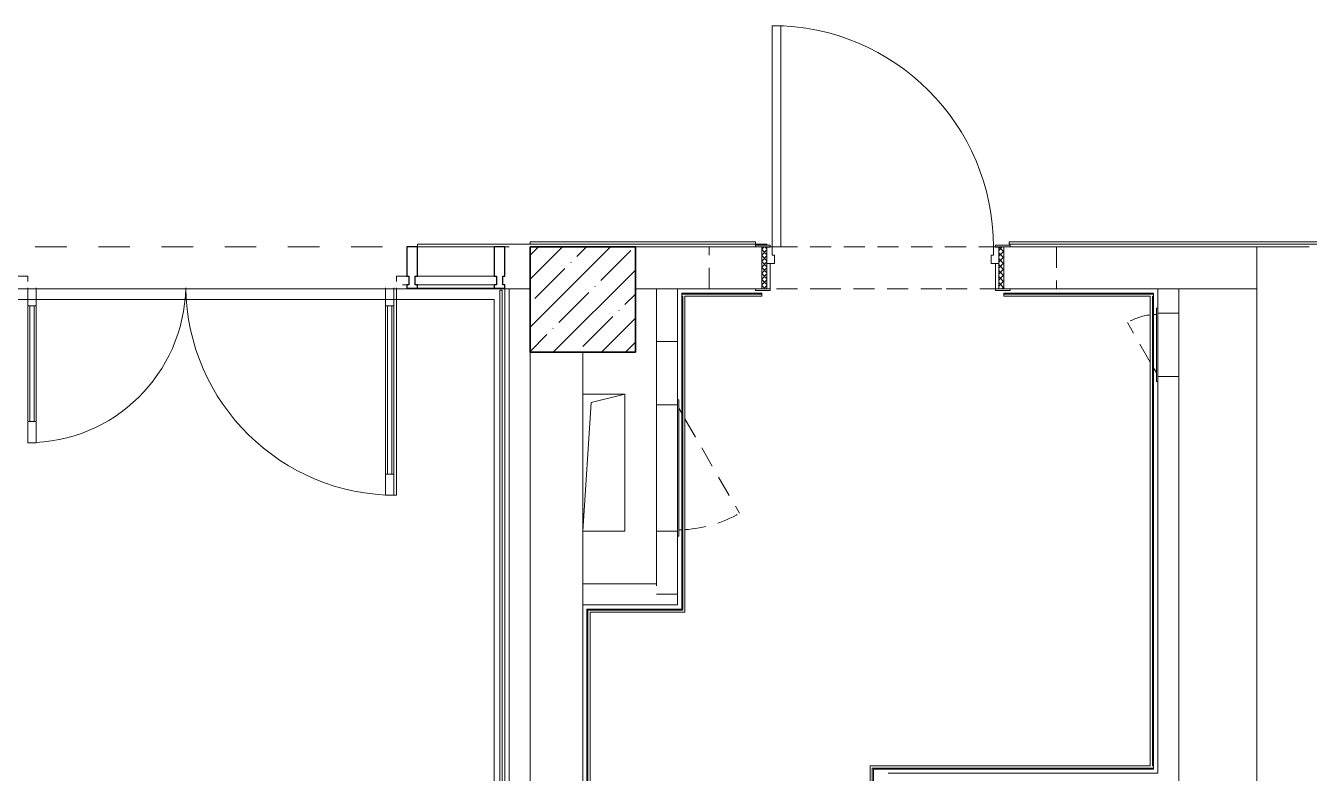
# Model space of a CAD drawing. Header units: millimetres. Extents: x 5993 to 95364, y 94667 to 143522.
# Drawn here: x 46777.3 to 47273.4, y 119037.6 to 119326.5 of the extents above; entities that cross this region are included whole.
import ezdxf

# ---------------------------------------------------------------- set-up
doc = ezdxf.new("R2010")
doc.units = ezdxf.units.MM
doc.linetypes.add('200_ШТРИХ_ш1п0_6_', pattern=[160, 100, -60])
doc.linetypes.add('Штрих короткий', pattern=[300, 150, -150])
for name, color, linetype, lineweight in [('0-2', 7, 'Continuous', 9), ('Двери', 7, 'Continuous', 9), ('Импосты витража', 7, 'Continuous', 9), ('Импосты витража-1', 7, 'Continuous', 25), ('Каркас_Импост', 7, 'Continuous', 13), ('Каркас_Импост-1', 7, 'Continuous', 9), ('Несущие колонны', 7, 'Continuous', 9), ('Несущие колонны-1', 7, 'Continuous', 35), ('Обобщенные модели', 7, 'Continuous', 9), ('Общие ребра', 7, 'Continuous', 9), ('Окна', 7, 'Continuous', 9), ('Остекление-1', 7, 'Continuous', 9), ('Открывание в плане-2', 7, '200_ШТРИХ_ш1п0_6_', 9), ('Открывание-1', 7, 'Continuous', 9), ('Панель', 7, 'Continuous', 13), ('Перекрытия', 7, 'Continuous', 9), ('Перемычка-1', 7, 'Штрих короткий', 9), ('Перемычка_Пунктирные линии-1', 7, '200_ШТРИХ_ш1п0_6_', 9), ('Стены', 7, 'Continuous', 9), ('Стены-1', 7, 'Continuous', 13), ('Элементы узлов', 7, 'Continuous', 9)]:
    doc.layers.add(name, color=color, linetype=linetype, lineweight=lineweight)

# ---------------------------------------------------------------- blocks, each defined once
blk = doc.blocks.new('BSC_Колонна _Прямоугольная - 500х500-V13-АИ2_01_План напольных покрытий и плинтусов 1го этажа _Часть 1_')
at = {"layer": 'Несущие колонны'}
h = blk.add_hatch(dxfattribs=at)
h.set_pattern_fill('FP_20', color=256, style=0, pattern_type=2)
h.set_pattern_definition([(45, (-65850, -64750), (-114.04925, 114.04925), []), (45, (-65735.95, -64750), (-114.04925, 114.04925), [201.613, -40.323, 3.353, -36.97])])
h.paths.add_polyline_path([(-250, -250), (250, -250), (250, 250), (-250, 250)], flags=0)
at = {"layer": 'Несущие колонны-1'}
for p, q in [((250, 250), (-250, 250)), ((-250, 250), (-250, -250)), ((250, -250), (250, 250)), ((-250, -250), (250, -250))]:
    blk.add_line(p, q, dxfattribs=at)
blk = doc.blocks.new('Дверь_СКБ_1Ст_Внутренняя_ШЕР - СОШ_Д-12_Дв_1150x2100h_С_У учеников_ душевые-27989864-АИ2_01_План напольных покрытий и плинтусов 1го этажа _Часть 1_')
at = {"layer": 'Двери'}
h = blk.add_hatch(dxfattribs=at)
h.set_pattern_fill('FP_29', color=256, style=0, pattern_type=2)
h.set_pattern_definition([(135, (1726.41, 164.685), (-14.14214, -14.14214), []), (225, (1726.41, 164.685), (14.14214, -14.14214), [])])
h.paths.add_polyline_path([(587.5, -100), (587.5, 100), (562.5, 100), (562.5, -100)], flags=0)
at = {"layer": 'Каркас_Импост-1'}
h = blk.add_hatch(dxfattribs=at)
h.set_pattern_fill('FP_30', color=256, style=0, pattern_type=2)
h.set_pattern_definition([(45, (-396.384, 164.685), (-14.1421, 14.1421), []), (135, (-396.384, 164.685), (-14.1421, -14.1421), [])])
h.paths.add_polyline_path([(-537.5, -100), (-537.5, 100), (-562.5, 100), (-562.5, -100)], flags=0)
at = {"layer": 'Каркас_Импост'}
for p, q in [((-522.5, 108), (-592.5, 108)), ((-592.5, 108), (-592.5, 100)), ((-592.5, 100), (-522.5, 100)), ((-537.5, 100), (-562.5, 100)), ((-562.5, 100), (-562.5, -100)), ((-512.5, 100), (-537.5, 100)), ((-537.5, 100), (-537.5, 20)), ((-537.5, -100), (-537.5, 100)), ((-522.5, 100), (-537.5, 100)), ((-537.5, 100), (-537.5, 99)), ((-537.5, 99), (-522.5, 99)), ((-522.5, 100), (-522.5, 108)), ((-522.5, 99), (-522.5, 100)), ((-512.5, 60), (-512.5, 100)), ((537.5, 100), (537.5, 60)), ((562.5, 100), (537.5, 100)), ((617.5, 108), (547.5, 108)), ((547.5, 108), (547.5, 100)), ((562.5, 100), (547.5, 100)), ((547.5, 100), (547.5, 99)), ((547.5, 100), (617.5, 100)), ((547.5, 99), (562.5, 99)), ((562.5, 20), (562.5, 100)), ((587.5, 100), (562.5, 100)), ((562.5, 100), (562.5, -100)), ((562.5, 99), (562.5, 100)), ((587.5, -100), (587.5, 100)), ((617.5, 100), (617.5, 108)), ((-537.5, 20), (-502.5, 20)), ((-522.5, 20), (-537.5, 20)), ((-537.5, 20), (-537.5, -100)), ((-522.5, -100), (-522.5, 20)), ((-502.5, 60), (-512.5, 60)), ((-502.5, 20), (-502.5, 60)), ((537.5, 60), (527.5, 60)), ((527.5, 60), (527.5, 20)), ((527.5, 20), (562.5, 20)), ((562.5, 20), (547.5, 20)), ((547.5, 20), (547.5, -100)), ((562.5, -100), (562.5, 20)), ((-522.5, -100), (-592.5, -100)), ((-592.5, -100), (-592.5, -108)), ((-592.5, -108), (-522.5, -108)), ((-562.5, -100), (-537.5, -100)), ((-537.5, -100), (-522.5, -100)), ((-522.5, -108), (-522.5, -100)), ((547.5, -100), (562.5, -100)), ((617.5, -100), (547.5, -100)), ((547.5, -100), (547.5, -108)), ((547.5, -108), (617.5, -108)), ((562.5, -100), (587.5, -100)), ((617.5, -108), (617.5, -100))]:
    blk.add_line(p, q, dxfattribs=at)
at = {"layer": 'Открывание-1'}
blk.add_arc((-512.5, 100), 1050, 360, 90, dxfattribs=at)
at = {"layer": 'Панель'}
for p, q in [((-512.5, 1150), (-512.5, 100)), ((-472.5, 1150), (-512.5, 1150)), ((-472.5, 100), (-472.5, 1150)), ((-512.5, 100), (-472.5, 100))]:
    blk.add_line(p, q, dxfattribs=at)
blk = doc.blocks.new('PNS_Панель прямоугольная2 - Нр_Стекло - 40мм-35304452-АИ2_01_План напольных покрытий и плинтусов 1го этажа _Часть 1_')
at = {"layer": 'Остекление-1'}
for p, q in [((-182.5, 40), (182.5, 40)), ((-192.5, 0), (192.5, 0)), ((182.5, 0), (-182.5, 0))]:
    blk.add_line(p, q, dxfattribs=at)
blk = doc.blocks.new('Дверь_Витражная_СКБ_2Ст2 - ДВН_ДАО_Основной выход-35538872-АИ2_01_План напольных покрытий и плинтусов 1го этажа _Часть 1_')
at = {"layer": 'Двери'}
for p, q in [((-875, -750), (-875, -15)), ((875, -1000), (875, -15))]:
    blk.add_line(p, q, dxfattribs=at)
for centre, radius, start, end in [((-875, 0), 750, 270, 358.84936), ((875, 0), 1000, 180.8619, 270)]:
    blk.add_arc(centre, radius, start, end, dxfattribs=at)
at = {"layer": 'Элементы узлов'}
for p, q in [((-925, 40), (-875, 40)), ((-875, 40), (-925, 40)), ((-875, 40), (-875, 15)), ((-875, 15), (-875, 40)), ((925, 40), (875, 40)), ((875, 40), (875, 15)), ((925, 40), (875, 40)), ((875, 40), (875, 15)), ((905, 0), (925, 0)), ((905, 0), (925, 0)), ((-875, -750), (-875, -15)), ((-875, -15), (-875, -750)), ((-835, -750), (-835, -15)), ((-835, -750), (-835, -15)), ((823, -1000), (823, -15)), ((823, -15), (823, -1000)), ((863, -1000), (863, -15)), ((863, -1000), (863, -15)), ((-875, -100), (-835, -100)), ((-865, -650), (-865, -100)), ((-845, -650), (-845, -100)), ((863, -100), (823, -100)), ((833, -900), (833, -100)), ((853, -900), (853, -100)), ((-875, -650), (-835, -650)), ((-875, -750), (-835, -750)), ((-875, -750), (-835, -750)), ((863, -900), (823, -900)), ((863, -1000), (823, -1000)), ((823, -1000), (863, -1000))]:
    blk.add_line(p, q, dxfattribs=at)
blk = doc.blocks.new('Прямоугольный импост - Импост структурный с накладкой - 180мм-35304447-АИ2_01_План напольных покрытий и плинтусов 1го этажа _Часть 1_')
at = {"layer": 'Импосты витража'}
for p, q in [((63115, 65000), (62750, 65000)), ((63115, 64803), (62750, 64803))]:
    blk.add_line(p, q, dxfattribs=at)
blk = doc.blocks.new('Прямоугольный импост - Импост структурный с накладкой - 180мм-26944798-АИ2_01_План напольных покрытий и плинтусов 1го этажа _Часть 1_')
at = {"layer": 'Импосты витража-1'}
for p, q in [((-25, 0), (-25, 17)), ((-25, 17), (25, 17)), ((-15, 0), (-25, 0)), ((-15, -40), (-15, 0)), ((25, 0), (15, 0)), ((15, 0), (15, -40)), ((25, 17), (25, 0)), ((-25, -180), (-25, -40)), ((-25, -40), (-15, -40)), ((15, -40), (25, -40)), ((25, -40), (25, -180)), ((25, -180), (-25, -180))]:
    blk.add_line(p, q, dxfattribs=at)
blk = doc.blocks.new('Прямоугольный импост - Импост структурный с накладкой - 180мм-26943387-АИ2_01_План напольных покрытий и плинтусов 1го этажа _Часть 1_')
at = {"layer": 'Импосты витража-1'}
for p, q in [((-25, 0), (-25, 17)), ((-25, 17), (25, 17)), ((-15, 0), (-25, 0)), ((-15, -40), (-15, 0)), ((25, 0), (15, 0)), ((15, 0), (15, -40)), ((25, 17), (25, 0)), ((-25, -180), (-25, -40)), ((-25, -40), (-15, -40)), ((15, -40), (25, -40)), ((25, -40), (25, -180)), ((25, -180), (-25, -180))]:
    blk.add_line(p, q, dxfattribs=at)
blk = doc.blocks.new('АР_Перемычка - АР_Перемычка-V192-АИ2_01_План напольных покрытий и плинтусов 1го этажа _Часть 1_')
at = {"layer": 'Обобщенные модели'}
blk.add_line((-250, -100), (-243, -100), dxfattribs=at)
at = {"layer": 'Перемычка_Пунктирные линии-1'}
for p, q in [((-250, 100), (1400, 100)), ((-250, -100), (-250, 100)), ((1400, 100), (1400, -100)), ((-250, -100), (275, -100)), ((275, -100), (875, -100)), ((875, -100), (1400, -100))]:
    blk.add_line(p, q, dxfattribs=at)
blk = doc.blocks.new('AR_Отверстие Ниша - Лючок-32403402-АИ2_01_План напольных покрытий и плинтусов 1го этажа _Часть 1_')
at = {"layer": 'Окна'}
for p, q in [((-300, 50), (300, 50)), ((-300, -50), (-300, 50)), ((300, 50), (300, -50)), ((300, -50), (-300, -50))]:
    blk.add_line(p, q, dxfattribs=at)
blk = doc.blocks.new('Л_Общий_Лючок - Лючок-V208-АИ2_01_План напольных покрытий и плинтусов 1го этажа _Часть 1_')
at = {"layer": 'Окна'}
for p, q in [((-24, 0), (-24, -6)), ((0, 0), (-24, 0)), ((624, 0), (600, 0)), ((624, 0), (624, -6)), ((-24, -6), (624, -6))]:
    blk.add_line(p, q, dxfattribs=at)
at = {"layer": 'Открывание в плане-2'}
for p, q in [((533.4, -35), (84.8, -294)), ((583.6, -6), (559.4, -20))]:
    blk.add_line(p, q, dxfattribs=at)
for start, end in [(180.58763, 181.95877), (183.42784, 210)]:
    blk.add_arc((594, 0), 588, start, end, dxfattribs=at)
blk = doc.blocks.new('AR_Отверстие Ниша - Лючок-32401542-АИ2_01_План напольных покрытий и плинтусов 1го этажа _Часть 1_')
at = {"layer": 'Окна'}
for p, q in [((150, 50), (-150, 50)), ((-150, 50), (-150, -50)), ((150, -50), (150, 50)), ((-150, -50), (150, -50))]:
    blk.add_line(p, q, dxfattribs=at)
blk = doc.blocks.new('Л_Общий_Лючок - Лючок-29683982-АИ2_01_План напольных покрытий и плинтусов 1го этажа _Часть 1_')
at = {"layer": 'Окна'}
for p, q in [((324, 6), (-24, 6)), ((-24, 6), (-24, 0)), ((324, 6), (324, 0))]:
    blk.add_line(p, q, dxfattribs=at)
at = {"layer": 'Открывание в плане-2'}
for p, q in [((66.6, 35), (255.4, 144)), ((16.4, 6), (40.6, 20))]:
    blk.add_line(p, q, dxfattribs=at)
for start, end in [(6.99851, 30), (1.19974, 3.99915)]:
    blk.add_arc((6, 0), 288, start, end, dxfattribs=at)
blk = doc.blocks.new('АР_Перемычка1 - АР_Перемычка 2-29862280-АИ2_01_План напольных покрытий и плинтусов 1го этажа _Часть 1_')
at = {"layer": 'Перемычка_Пунктирные линии-1'}
for p, q in [((-300, 50), (0, 50)), ((-300, 50), (-300, -50)), ((600, 50), (900, 50)), ((900, -50), (900, 50)), ((-300, -50), (0, -50)), ((600, -50), (900, -50))]:
    blk.add_line(p, q, dxfattribs=at)
blk = doc.blocks.new('AR_Отверстие прямоугольное _в плите_ - AR_Отверстие прямоугольное _в плите_-30459250-АИ2_01_План напольных покрытий и плинтусов 1го этажа _Часть 1_')
at = {"layer": 'Обобщенные модели'}
for p, q in [((100, 325), (-100, 325)), ((-60, 285), (100, 325)), ((100, -325), (100, 325)), ((-100, -325), (-60, 285)), ((-100, -325), (100, -325))]:
    blk.add_line(p, q, dxfattribs=at)
blk = doc.blocks.new('Проем_Дверь_Прямоугольный - 2950х2800h_витражные проемы-35303187-АИ2_01_План напольных покрытий и плинтусов 1го этажа _Часть 1_')
at = {"layer": 'Перемычка-1'}
for p, q in [((1475, 100), (-1475, 100)), ((1475, -100), (-1475, -100))]:
    blk.add_line(p, q, dxfattribs=at)

msp = doc.modelspace()

# ---------------------------------------------------------------- linework, layer by layer
at = {"layer": 'Общие ребра'}
for p, q in [((46964.08, 119224.8), (46964.08, 118903.29)), ((47222.91, 119224.8), (47214.77, 119224.8)), ((47030.82, 119222.77), (47061.75, 119222.77)), ((47031.23, 119221.95), (47030.82, 119221.95)), ((47031.23, 119101.08), (47031.23, 119221.95)), ((47155.35, 119222.77), (47213.15, 119222.77)), ((47213.15, 119221.95), (47212.74, 119221.95)), ((47212.74, 119221.95), (47212.74, 119040.44)), ((46992.56, 119110.85), (46992.56, 119102.71)), ((46994.6, 119100.67), (47031.23, 119100.67)), ((46994.6, 119099.86), (46994.6, 119100.67)), ((47031.23, 119101.08), (47031.23, 119100.67)), ((46994.6, 118632.65), (46994.6, 119099.86)), ((47104.48, 119039.63), (47104.89, 119039.63)), ((47104.48, 119039.63), (47104.48, 119027.42)), ((47213.15, 119039.63), (47104.89, 119039.63)), ((47212.74, 119040.44), (47213.15, 119040.44))]:
    msp.add_line(p, q, dxfattribs=at)
at = {"layer": 'Перекрытия'}
for p, q in [((46928.67, 119241.08), (46928.67, 119242.06)), ((46928.67, 119242.06), (46972.21, 119242.06)), ((47059.31, 119242.06), (47063.78, 119242.06)), ((47063.78, 119242.06), (47063.78, 119241.73)), ((46750.01, 119224.8), (46962.45, 119224.8)), ((46928.67, 119224.8), (46928.67, 119225.05)), ((46736.17, 119220.73), (46958.38, 119220.73)), ((46958.38, 118883.06), (46958.38, 119220.73))]:
    msp.add_line(p, q, dxfattribs=at)
at = {"layer": 'Стены'}
for p, q in [((46972.21, 119243.03), (47059.31, 119243.03)), ((46972.21, 119243.03), (46972.21, 119242.06)), ((47059.31, 119242.06), (46972.21, 119242.06)), ((47059.31, 119243.03), (47059.31, 119242.06)), ((47157.39, 119243.03), (47287.22, 119243.03)), ((47157.39, 119243.03), (47157.39, 119242.06)), ((47287.22, 119242.06), (47157.39, 119242.06)), ((46960.58, 118903.29), (46960.58, 119224.31)), ((46960.58, 119224.31), (46961.47, 119224.31)), ((46961.47, 119224.31), (46961.47, 118903.29))]:
    msp.add_line(p, q, dxfattribs=at)
at = {"layer": 'Стены-1'}
for p, q in [((47059.31, 119241.08), (47012.91, 119241.08)), ((47253.03, 119241.08), (47157.8, 119241.08)), ((47253.03, 119224.8), (47253.03, 119241.08)), ((47273.38, 119241.08), (47253.03, 119241.08)), ((47253.03, 119241.08), (47253.03, 118630.61)), ((46972.21, 119224.8), (46962.45, 119224.8)), ((46962.45, 119224.8), (46962.45, 118903.29)), ((47012.91, 119224.8), (47059.31, 119224.8)), ((47021.05, 119224.8), (47021.05, 119180.03)), ((47029.19, 119224.8), (47021.05, 119224.8)), ((47029.19, 119181.99), (47029.19, 119224.8)), ((47157.8, 119224.8), (47214.77, 119224.8)), ((47214.77, 119224.8), (47214.77, 119215.44)), ((47222.91, 119215.44), (47222.91, 119224.8)), ((47222.91, 119224.8), (47253.03, 119224.8)), ((47061.75, 119223.17), (47030.82, 119223.17)), ((47030.82, 119223.17), (47030.82, 119221.95)), ((47030.82, 119221.95), (47030.82, 119101.08)), ((47032.04, 119221.95), (47061.75, 119221.95)), ((47032.04, 119101.08), (47032.04, 119221.95)), ((47061.75, 119221.95), (47061.75, 119223.17)), ((47213.15, 119223.17), (47155.35, 119223.17)), ((47155.35, 119223.17), (47155.35, 119221.95)), ((47155.35, 119221.95), (47211.92, 119221.95)), ((47211.92, 119221.95), (47211.92, 119040.44)), ((47213.15, 119221.95), (47213.15, 119223.17)), ((47213.15, 119040.44), (47213.15, 119221.95)), ((46972.21, 118903.29), (46972.21, 119200.38)), ((46972.21, 119200.38), (46972.21, 118630.61)), ((46992.56, 119110.85), (46992.56, 119200.38)), ((47214.77, 119191.02), (47214.77, 119037.59)), ((47222.91, 119010.73), (47222.91, 119191.02)), ((47021.05, 119131.2), (47021.05, 119110.85)), ((47029.19, 119110.85), (47029.19, 119129.24)), ((47021.05, 119110.85), (46992.56, 119110.85)), ((47029.19, 119102.71), (47029.19, 119110.85)), ((46992.56, 119102.71), (47029.19, 119102.71)), ((46992.56, 118630.61), (46992.56, 119102.71)), ((47030.82, 119101.08), (46994.19, 119101.08)), ((46994.19, 119101.08), (46994.19, 119100.67)), ((46994.19, 119100.67), (46994.19, 119099.86)), ((47032.04, 119100.67), (47032.04, 119101.08)), ((47032.04, 119099.86), (47032.04, 119100.67)), ((46994.19, 119099.86), (46994.19, 118632.24)), ((46995.41, 119099.86), (47032.04, 119099.86)), ((46995.41, 118633.46), (46995.41, 119099.86)), ((47104.48, 119040.44), (47103.67, 119040.44)), ((47103.67, 119040.44), (47103.67, 119026.6)), ((47104.89, 119040.44), (47104.48, 119040.44)), ((47211.92, 119040.44), (47104.89, 119040.44)), ((47104.89, 119039.22), (47213.15, 119039.22)), ((47104.89, 119027.82), (47104.89, 119039.22)), ((47214.77, 119037.59), (47110.59, 119037.59)), ((47213.15, 119039.22), (47213.15, 119040.44))]:
    msp.add_line(p, q, dxfattribs=at)

# ---------------------------------------------------------------- block references
at = {"layer": '0-2', "xscale": 0.08139549610658335, "yscale": 0.08139549610658335, "zscale": 0.08139549610658335}
for name, p in [('Дверь_СКБ_1Ст_Внутренняя_ШЕР - СОШ_Д-12_Дв_1150x2100h_С_У учеников_ душевые-27989864-АИ2_01_План напольных покрытий и плинтусов 1го этажа _Часть 1_', (47107.53, 119232.94)), ('Прямоугольный импост - Импост структурный с накладкой - 180мм-35304447-АИ2_01_План напольных покрытий и плинтусов 1го этажа _Часть 1_', (41821.1, 113950.37)), ('BSC_Колонна _Прямоугольная - 500х500-V13-АИ2_01_План напольных покрытий и плинтусов 1го этажа _Часть 1_', (46992.56, 119220.73)), ('АР_Перемычка - АР_Перемычка-V192-АИ2_01_План напольных покрытий и плинтусов 1го этажа _Часть 1_', (47061.75, 119232.94)), ('Дверь_Витражная_СКБ_2Ст2 - ДВН_ДАО_Основной выход-35538872-АИ2_01_План напольных покрытий и плинтусов 1го этажа _Часть 1_', (46849.31, 119226.43)), ('PNS_Панель прямоугольная2 - Нр_Стекло - 40мм-35304452-АИ2_01_План напольных покрытий и плинтусов 1го этажа _Часть 1_', (46943.52, 119226.43)), ('AR_Отверстие прямоугольное _в плите_ - AR_Отверстие прямоугольное _в плите_-30459250-АИ2_01_План напольных покрытий и плинтусов 1го этажа _Часть 1_', (47000.7, 119157.65))]:
    msp.add_blockref(name, p, dxfattribs=at)
for name, p, rotation in [('Проем_Дверь_Прямоугольный - 2950х2800h_витражные проемы-35303187-АИ2_01_План напольных покрытий и плинтусов 1го этажа _Часть 1_', (46852.16, 119232.94), 180), ('Л_Общий_Лючок - Лючок-29683982-АИ2_01_План напольных покрытий и плинтусов 1го этажа _Часть 1_', (47214.77, 119191.02), 90.00000000000006), ('AR_Отверстие Ниша - Лючок-32401542-АИ2_01_План напольных покрытий и плинтусов 1го этажа _Часть 1_', (47218.84, 119203.23), 270.0000000000001), ('АР_Перемычка1 - АР_Перемычка 2-29862280-АИ2_01_План напольных покрытий и плинтусов 1го этажа _Часть 1_', (47025.12, 119180.03), 270), ('AR_Отверстие Ниша - Лючок-32403402-АИ2_01_План напольных покрытий и плинтусов 1го этажа _Часть 1_', (47025.12, 119155.62), 270), ('Л_Общий_Лючок - Лючок-V208-АИ2_01_План напольных покрытий и плинтусов 1го этажа _Часть 1_', (47029.19, 119131.2), 90.00000000000001)]:
    msp.add_blockref(name, p, dxfattribs=dict(at, rotation=rotation))
at = {"layer": '0-2', "extrusion": (0, 0, -1), "xscale": 0.08139549610658335, "yscale": 0.08139549610658335, "zscale": 0.08139549610658335, "rotation": 180}
for name, p in [('Прямоугольный импост - Импост структурный с накладкой - 180мм-26944798-АИ2_01_План напольных покрытий и плинтусов 1го этажа _Часть 1_', (-46926.63, 119226.43)), ('Прямоугольный импост - Импост структурный с накладкой - 180мм-26943387-АИ2_01_План напольных покрытий и плинтусов 1го этажа _Часть 1_', (-46960.41, 119226.43))]:
    msp.add_blockref(name, p, dxfattribs=at)

doc.saveas('drawing.dxf')
